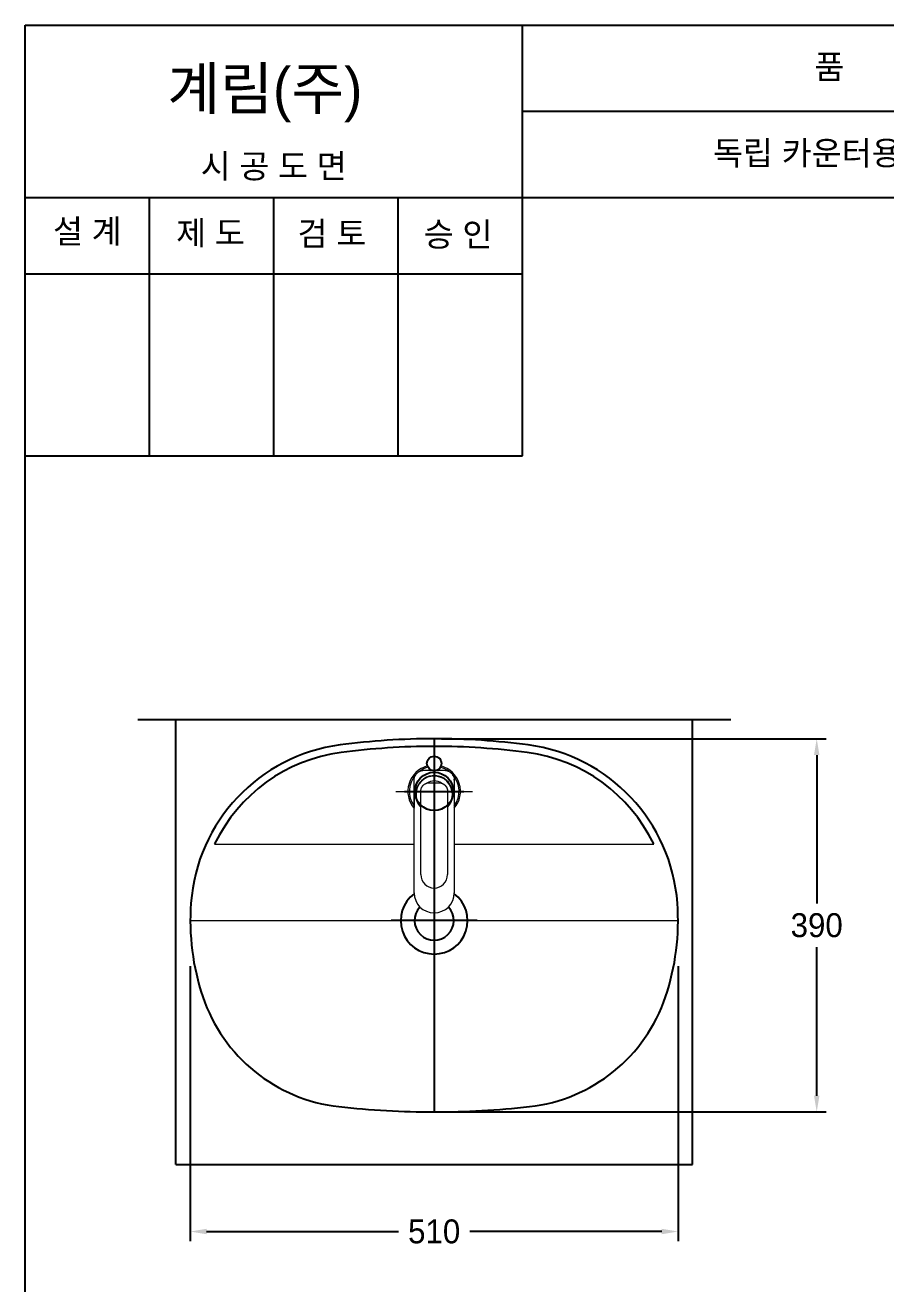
# Model space of a CAD drawing. Header units: millimetres. Extents: x 0 to 1800, y -67 to 2530.
# Drawn here: x 0 to 900, y 1215 to 2530 of the extents above; entities that cross this region are included whole.
import ezdxf
from ezdxf.enums import TextEntityAlignment as Align
from ezdxf.lldxf.tags import DXFTag

# ---------------------------------------------------------------- set-up
doc = ezdxf.new("R2010")
doc.units = ezdxf.units.MM
doc.layers.add('61', color=7, linetype='Continuous', true_color=0xffffff)
for name, color, linetype in [('TEXT', 7, 'Continuous'), ('내부선 및 부속', 4, 'Continuous'), ('도각라인', 255, 'Continuous'), ('외형선', 3, 'Continuous'), ('중심선', 1, 'DASHED'), ('치수선', 7, 'Continuous')]:
    doc.layers.add(name, color=color, linetype=linetype)
doc.styles.add('____', font='')
doc.styles.add('타이틀', font='H2GTRM.TTF', dxfattribs={"height": 25})
doc.styles.get('____').set_extended_font_data('굴림')
tags = doc.linetypes.add('DASHDOT', pattern=[70, 31, -13, 13, -13]).pattern_tags.tags
tags[10:11] = [DXFTag(74, 4), DXFTag(75, 0), DXFTag(340, '0'), DXFTag(46, 0.0), DXFTag(50, 0.0), DXFTag(44, 0.0), DXFTag(45, 0.0)]
tags[8:9] = [DXFTag(74, 4), DXFTag(75, 0), DXFTag(340, '0'), DXFTag(46, 0.0), DXFTag(50, 0.0), DXFTag(44, 0.0), DXFTag(45, 0.0)]
tags[6:7] = [DXFTag(74, 4), DXFTag(75, 0), DXFTag(340, '0'), DXFTag(46, 0.0), DXFTag(50, 0.0), DXFTag(44, 0.0), DXFTag(45, 0.0)]
tags[4:5] = [DXFTag(74, 4), DXFTag(75, 0), DXFTag(340, '0'), DXFTag(46, 0.0), DXFTag(50, 0.0), DXFTag(44, 0.0), DXFTag(45, 0.0)]
tags = doc.linetypes.add('DASHED', pattern=[25.72, 12.86, -12.86]).pattern_tags.tags
tags[6:7] = [DXFTag(74, 4), DXFTag(75, 0), DXFTag(340, '0'), DXFTag(46, 0.0), DXFTag(50, 0.0), DXFTag(44, 0.0), DXFTag(45, 0.0)]
tags[4:5] = [DXFTag(74, 4), DXFTag(75, 0), DXFTag(340, '0'), DXFTag(46, 0.0), DXFTag(50, 0.0), DXFTag(44, 0.0), DXFTag(45, 0.0)]
doc.dimstyles.new('MSADIM', dxfattribs={"dimtxt": 33, "dimasz": 17, "dimexe": 10, "dimexo": 7.5, "dimgap": 10, "dimtad": 0, "dimtih": 1, "dimtoh": 1, "dimdec": 0, "dimzin": 1, "dimdsep": 46, "dimtxsty": '____', "dimcen": 11.25, "dimadec": 0, "dimazin": 0, "dimtfac": 1, "dimtdec": 0, "dimtix": 1, "dimtmove": 0, "dimatfit": 3, "dimfxl": 1, "dimtolj": 1, "dimtzin": 1, "dimarcsym": 0})

# ---------------------------------------------------------------- blocks, each defined once
blk = doc.blocks.new('*D9')
at = {"layer": '치수선', "color": 0, "linetype": 'Continuous', "lineweight": -2, "transparency": 16777216}
for p, q in [((172.7, 1546.8), (172.7, 1259.3)), ((682.7, 1546.8), (682.7, 1259.3)), ((189.7, 1269.3), (390.4, 1269.3)), ((665.7, 1269.3), (465.1, 1269.3))]:
    blk.add_line(p, q, dxfattribs=at)
at = {"layer": '치수선', "color": 0, "linetype": 'Continuous', "transparency": 16777216}
for points in [[(189.7, 1272.2), (189.7, 1266.5), (172.7, 1269.3)], [(665.7, 1272.2), (665.7, 1266.5), (682.7, 1269.3)]]:
    blk.add_solid(points, dxfattribs=at)
at = {"layer": '치수선', "color": 0, "linetype": 'Continuous', "transparency": 16777216, "insert": (427.7, 1269.3), "char_height": 25, "attachment_point": 5, "style": '____'}
blk.add_mtext('\\A1;510', dxfattribs=at)
blk = doc.blocks.new('*D10')
at = {"layer": '치수선', "color": 0, "linetype": 'Continuous', "lineweight": -2, "transparency": 16777216}
for p, q in [((435.2, 1784.3), (837.7, 1784.3)), ((827.7, 1767.3), (827.7, 1612.1)), ((827.7, 1411.3), (827.7, 1566.5)), ((435.2, 1394.3), (837.7, 1394.3))]:
    blk.add_line(p, q, dxfattribs=at)
at = {"layer": '치수선', "color": 0, "linetype": 'Continuous', "transparency": 16777216}
for points in [[(824.9, 1767.3), (830.6, 1767.3), (827.7, 1784.3)], [(824.9, 1411.3), (830.6, 1411.3), (827.7, 1394.3)]]:
    blk.add_solid(points, dxfattribs=at)
at = {"layer": '치수선', "color": 0, "linetype": 'Continuous', "transparency": 16777216, "insert": (827.7, 1589.3), "char_height": 25, "attachment_point": 5, "style": '____'}
blk.add_mtext('\\A1;390', dxfattribs=at)

msp = doc.modelspace()

# ---------------------------------------------------------------- linework, layer by layer
at = {"layer": '61', "linetype": 'Continuous', "lineweight": 18}
msp.add_point((427.7, 1784.3), dxfattribs=at)
at = {"layer": '내부선 및 부속', "linetype": 'Continuous', "lineweight": 18}
for p, q in [((416.9, 1751.3), (425, 1751.3)), ((430.4, 1751.3), (438.5, 1751.3)), ((406.7, 1623.3), (406.7, 1741.1)), ((422.7, 1738.3), (432.7, 1738.3)), ((448.7, 1741.1), (448.7, 1623.3)), ((413.7, 1728.4), (413.7, 1729.3)), ((413.7, 1716.3), (413.7, 1728.4)), ((441.7, 1729.3), (441.7, 1728.4)), ((441.7, 1728.4), (441.7, 1716.3)), ((413.7, 1642.3), (413.7, 1716.3)), ((441.7, 1716.3), (441.7, 1642.3))]:
    msp.add_line(p, q, dxfattribs=at)
at = {"layer": '내부선 및 부속', "lineweight": 18}
for p, q in [((198.1, 1674.3), (406.7, 1674.3)), ((448.7, 1674.3), (657.4, 1674.3))]:
    msp.add_line(p, q, dxfattribs=at)
at = {"layer": '내부선 및 부속', "linetype": 'Continuous'}
msp.add_circle((427.7, 1758.5), 7.64, dxfattribs=at)
at = {"layer": '내부선 및 부속'}
msp.add_circle((427.7, 1729.3), 20, dxfattribs=at)
for centre, radius, start, end in [((427.7, 1034.3), 742, 90, 97.5422), ((427.7, 1034.3), 742, 82.4578, 90), ((352.9, 1599.4), 172, 97.5422, 154.1735), ((502.5, 1599.4), 172, 25.8265, 82.4578), ((427.7, 1594.3), 35, 126.8228, 53.1772), ((427.7, 1594.3), 20.5, 136.3805, 43.6195)]:
    msp.add_arc(centre, radius, start, end, dxfattribs=at)
at = {"layer": '내부선 및 부속', "linetype": 'Continuous', "lineweight": 18}
for centre, radius, start, end in [((427.7, 1729.3), 27.5, 105.1412, 220.213), ((427.7, 1729.3), 26, 104.5323, 126.2981), ((427.7, 1729.3), 26, 53.3306, 75.4677), ((427.7, 1729.3), 27.5, 319.9383, 74.8588), ((427.7, 1729.3), 26, 138.3075, 215.8537), ((427.7, 1726.3), 19.5, 315.7312, 180), ((427.7, 1726.3), 19, 317.3006, 222.3675), ((427.7, 1726.3), 13.9, 56.5031, 122.9006), ((427.7, 1729.3), 26, 323.8762, 42.39), ((427.7, 1726.3), 19.5, 180, 223.9594), ((427.7, 1642.3), 14, 180, 270), ((427.7, 1642.3), 14, 270, 0), ((427.7, 1623.3), 21, 180, 0)]:
    msp.add_arc(centre, radius, start, end, dxfattribs=at)
for points, knots in [([(406.7, 1741.1), (406.7, 1741.1), (406.7, 1741.1), (406.7, 1741.1), (406.7, 1741.1), (406.7, 1741.1), (406.7, 1741.2), (406.7, 1741.2), (406.7, 1741.4), (406.7, 1741.7), (406.8, 1741.9), (406.8, 1742.4), (406.9, 1743.1), (407.1, 1743.7), (407.2, 1744.1), (407.2, 1744.2), (407.3, 1744.4), (407.3, 1744.5), (407.4, 1744.7), (407.4, 1744.8), (407.6, 1745.3), (407.8, 1745.6), (408.1, 1746.2), (408.3, 1746.5), (408.5, 1746.9), (408.6, 1747), (408.8, 1747.2), (408.8, 1747.3), (408.9, 1747.4), (409, 1747.5), (409.2, 1747.7), (409.3, 1747.8), (409.4, 1748), (409.5, 1748.1), (409.6, 1748.2), (409.7, 1748.3), (410, 1748.6), (410.2, 1748.8), (410.7, 1749.2), (411, 1749.4), (411.5, 1749.8), (411.8, 1749.9), (412.3, 1750.2), (412.4, 1750.3), (412.6, 1750.3), (412.6, 1750.4), (412.7, 1750.4), (412.8, 1750.4), (412.9, 1750.5), (413, 1750.5), (413.3, 1750.7), (413.7, 1750.8), (414.3, 1751), (414.6, 1751.1), (415.3, 1751.2), (415.6, 1751.2), (416, 1751.3), (416.1, 1751.3), (416.3, 1751.3), (416.4, 1751.3), (416.5, 1751.3), (416.6, 1751.3), (416.7, 1751.3), (416.8, 1751.3), (416.9, 1751.3), (416.9, 1751.3), (416.9, 1751.3), (416.9, 1751.3), (416.9, 1751.3), (416.9, 1751.3), (416.9, 1751.3)], [0, 0, 0, 0, 0.000488, 0.000488, 0.000977, 0.001953, 0.003906, 0.007812, 0.015625, 0.03125, 0.0625, 0.0625, 0.125, 0.1875, 0.1875, 0.203125, 0.203125, 0.21875, 0.21875, 0.25, 0.25, 0.3125, 0.3125, 0.375, 0.375, 0.40625, 0.40625, 0.421875, 0.421875, 0.4375, 0.4375, 0.46875, 0.46875, 0.484375, 0.484375, 0.5, 0.5, 0.5625, 0.5625, 0.625, 0.625, 0.6875, 0.6875, 0.71875, 0.71875, 0.726562, 0.726562, 0.734375, 0.734375, 0.75, 0.75, 0.8125, 0.8125, 0.875, 0.875, 0.9375, 0.9375, 0.953125, 0.953125, 0.96875, 0.96875, 0.984375, 0.984375, 0.992188, 0.996094, 0.998047, 0.999023, 0.999512, 0.999512, 1, 1, 1, 1]), ([(416.9, 1751.3), (416.9, 1751.3), (416.9, 1751.3), (416.9, 1751.3), (416.9, 1751.3), (416.9, 1751.3)], [0, 0, 0, 0, 0.446521, 0.446521, 1, 1, 1, 1]), ([(438.5, 1751.3), (438.5, 1751.3), (438.5, 1751.3), (438.5, 1751.3), (438.5, 1751.3), (438.5, 1751.3), (438.6, 1751.3), (438.6, 1751.3), (438.8, 1751.3), (439.1, 1751.3), (439.3, 1751.3), (439.8, 1751.2), (440.2, 1751.2), (440.8, 1751.1), (441.1, 1751), (441.5, 1750.9), (441.6, 1750.8), (441.8, 1750.8), (441.9, 1750.7), (442.1, 1750.7), (442.3, 1750.6), (442.7, 1750.4), (443, 1750.3), (443.6, 1749.9), (443.9, 1749.8), (444.3, 1749.5), (444.4, 1749.4), (444.6, 1749.2), (444.7, 1749.2), (444.8, 1749.1), (444.9, 1749), (445.1, 1748.9), (445.2, 1748.8), (445.4, 1748.6), (445.5, 1748.5), (445.6, 1748.4), (445.7, 1748.4), (446, 1748.1), (446.2, 1747.8), (446.6, 1747.3), (446.8, 1747), (447.2, 1746.5), (447.3, 1746.2), (447.6, 1745.8), (447.7, 1745.6), (447.8, 1745.4), (447.8, 1745.3), (447.9, 1745.2), (447.9, 1745.1), (448.1, 1744.7), (448.2, 1744.4), (448.4, 1743.7), (448.5, 1743.4), (448.6, 1742.8), (448.6, 1742.4), (448.7, 1742), (448.7, 1741.9), (448.7, 1741.8), (448.7, 1741.7), (448.7, 1741.5), (448.7, 1741.4), (448.7, 1741.3), (448.7, 1741.2), (448.7, 1741.2), (448.7, 1741.1), (448.7, 1741.1), (448.7, 1741.1), (448.7, 1741.1), (448.7, 1741.1), (448.7, 1741.1)], [0, 0, 0, 0, 0.000488, 0.000488, 0.000977, 0.001953, 0.003906, 0.007812, 0.015625, 0.03125, 0.0625, 0.0625, 0.125, 0.125, 0.1875, 0.1875, 0.203125, 0.203125, 0.21875, 0.21875, 0.25, 0.25, 0.3125, 0.3125, 0.375, 0.375, 0.40625, 0.40625, 0.421875, 0.421875, 0.4375, 0.4375, 0.46875, 0.46875, 0.484375, 0.484375, 0.5, 0.5, 0.5625, 0.5625, 0.625, 0.625, 0.6875, 0.6875, 0.71875, 0.71875, 0.734375, 0.734375, 0.75, 0.75, 0.8125, 0.8125, 0.875, 0.875, 0.9375, 0.9375, 0.953125, 0.953125, 0.96875, 0.96875, 0.984375, 0.984375, 0.992187, 0.996094, 0.998047, 0.999023, 0.999512, 0.999512, 1, 1, 1, 1]), ([(438.5, 1751.3), (438.5, 1751.3), (438.5, 1751.3), (438.5, 1751.3), (438.5, 1751.3), (438.5, 1751.3)], [0, 0, 0, 0, 0.553479, 0.553479, 1, 1, 1, 1]), ([(406.7, 1741.1), (406.7, 1741.1), (406.7, 1741.1), (406.7, 1741.1), (406.7, 1741.1), (406.7, 1741.1)], [0, 0, 0, 0, 0.506361, 0.506361, 1, 1, 1, 1]), ([(413.7, 1729.3), (413.7, 1729.7), (413.7, 1730.1), (413.8, 1730.8), (413.9, 1731.1), (414, 1731.8), (414.1, 1732.1), (414.3, 1732.7), (414.5, 1733), (414.7, 1733.5), (414.9, 1733.8), (415.2, 1734.2), (415.3, 1734.5), (415.6, 1734.9), (415.7, 1735), (416, 1735.3), (416, 1735.4), (416.1, 1735.5), (416.2, 1735.5), (416.3, 1735.6), (416.3, 1735.6), (416.3, 1735.7), (416.3, 1735.7), (416.3, 1735.7), (416.3, 1735.7), (416.3, 1735.7), (416.3, 1735.7), (416.3, 1735.7), (416.3, 1735.7), (416.3, 1735.7), (416.5, 1735.9), (416.8, 1736.1), (417.2, 1736.5), (417.5, 1736.7), (418, 1737), (418.3, 1737.2), (418.8, 1737.4), (419.1, 1737.6), (419.6, 1737.8), (419.9, 1737.9), (420.4, 1738), (420.7, 1738.1), (421.3, 1738.2), (421.6, 1738.2), (422.1, 1738.3), (422.4, 1738.3), (422.7, 1738.3)], [0, 0, 0, 0, 0.0625, 0.0625, 0.125, 0.125, 0.1875, 0.1875, 0.25, 0.25, 0.3125, 0.3125, 0.375, 0.375, 0.4375, 0.4375, 0.46875, 0.46875, 0.484375, 0.492187, 0.496094, 0.498047, 0.499023, 0.499512, 0.499756, 0.499878, 0.499939, 0.499969, 0.499969, 0.5, 0.5, 0.5625, 0.5625, 0.625, 0.625, 0.6875, 0.6875, 0.75, 0.75, 0.8125, 0.8125, 0.875, 0.875, 0.9375, 0.9375, 1, 1, 1, 1]), ([(432.7, 1738.3), (432.7, 1738.3), (432.7, 1738.3), (432.8, 1738.3), (432.8, 1738.3), (432.9, 1738.3), (432.9, 1738.3), (433, 1738.3), (433, 1738.3), (433.1, 1738.3), (433.1, 1738.3), (433.1, 1738.3), (433.2, 1738.3), (433.2, 1738.3), (433.3, 1738.3), (433.3, 1738.3), (433.4, 1738.3), (433.4, 1738.3), (433.5, 1738.3), (433.5, 1738.3), (433.6, 1738.3), (433.6, 1738.3), (433.7, 1738.3), (433.7, 1738.3), (433.7, 1738.2), (433.8, 1738.2), (433.8, 1738.2), (433.9, 1738.2), (433.9, 1738.2), (434, 1738.2), (434, 1738.2), (434.1, 1738.2), (434.1, 1738.2), (434.2, 1738.2), (434.2, 1738.2), (434.3, 1738.2), (434.3, 1738.2), (434.3, 1738.2), (434.4, 1738.1), (434.4, 1738.1), (434.5, 1738.1), (434.5, 1738.1), (434.6, 1738.1), (434.6, 1738.1), (434.7, 1738.1), (434.7, 1738.1), (434.8, 1738.1), (434.8, 1738.1), (434.9, 1738), (434.9, 1738), (434.9, 1738), (435, 1738), (435, 1738), (435.1, 1738), (435.1, 1738), (435.2, 1738), (435.2, 1737.9), (435.3, 1737.9), (435.3, 1737.9), (435.4, 1737.9), (435.4, 1737.9), (435.4, 1737.9), (435.5, 1737.9), (435.5, 1737.8), (435.6, 1737.8), (435.6, 1737.8), (435.7, 1737.8), (435.7, 1737.8), (435.8, 1737.8), (435.8, 1737.8), (435.9, 1737.7), (435.9, 1737.7), (435.9, 1737.7), (436, 1737.7), (436, 1737.7), (436.1, 1737.6), (436.1, 1737.6), (436.2, 1737.6), (436.2, 1737.6), (436.3, 1737.6), (436.3, 1737.6), (436.4, 1737.5), (436.4, 1737.5), (436.4, 1737.5), (436.5, 1737.5), (436.5, 1737.4), (436.6, 1737.4), (436.6, 1737.4), (436.7, 1737.4), (436.7, 1737.4), (436.7, 1737.3), (436.8, 1737.3), (436.8, 1737.3), (436.9, 1737.3), (436.9, 1737.3), (437, 1737.2), (437, 1737.2), (437.1, 1737.2), (437.1, 1737.2), (437.1, 1737.1), (437.2, 1737.1), (437.2, 1737.1), (437.3, 1737.1), (437.3, 1737), (437.4, 1737), (437.4, 1737), (437.4, 1737), (437.5, 1736.9), (437.5, 1736.9), (437.6, 1736.9), (437.6, 1736.8), (437.6, 1736.8), (437.7, 1736.8), (437.7, 1736.8), (437.8, 1736.7), (437.8, 1736.7), (437.8, 1736.7), (437.9, 1736.7), (437.9, 1736.6), (438, 1736.6), (438, 1736.6), (438.1, 1736.5), (438.1, 1736.5), (438.1, 1736.5), (438.2, 1736.4), (438.2, 1736.4), (438.3, 1736.4), (438.3, 1736.4), (438.3, 1736.3), (438.4, 1736.3), (438.4, 1736.3), (438.4, 1736.2), (438.5, 1736.2), (438.5, 1736.2), (438.6, 1736.1), (438.6, 1736.1), (438.6, 1736.1), (438.7, 1736), (438.7, 1736), (438.8, 1736), (438.8, 1735.9), (438.8, 1735.9), (438.9, 1735.9), (438.9, 1735.8), (438.9, 1735.8), (439, 1735.7), (439, 1735.7), (439, 1735.7), (439.1, 1735.6), (439.1, 1735.6), (439.2, 1735.6), (439.2, 1735.5), (439.2, 1735.5), (439.3, 1735.5), (439.3, 1735.4), (439.3, 1735.4), (439.4, 1735.3), (439.4, 1735.3), (439.4, 1735.3), (439.5, 1735.2), (439.5, 1735.2), (439.6, 1735.1), (439.6, 1735.1), (439.6, 1735), (439.7, 1735), (439.7, 1734.9), (439.7, 1734.9), (439.8, 1734.9), (439.8, 1734.8), (439.8, 1734.8), (439.9, 1734.7), (439.9, 1734.7), (440, 1734.6), (440, 1734.6), (440, 1734.5), (440.1, 1734.5), (440.1, 1734.4), (440.1, 1734.3), (440.2, 1734.3), (440.2, 1734.2), (440.3, 1734.2), (440.3, 1734.1), (440.3, 1734.1), (440.4, 1734), (440.4, 1734), (440.4, 1733.9), (440.5, 1733.8), (440.5, 1733.8), (440.5, 1733.7), (440.6, 1733.7), (440.6, 1733.6), (440.6, 1733.5), (440.7, 1733.5), (440.7, 1733.4), (440.7, 1733.3), (440.8, 1733.3), (440.8, 1733.2), (440.8, 1733.1), (440.9, 1733.1), (440.9, 1733), (440.9, 1732.9), (441, 1732.9), (441, 1732.8), (441, 1732.7), (441, 1732.6), (441.1, 1732.6), (441.1, 1732.5), (441.1, 1732.4), (441.2, 1732.4), (441.2, 1732.3), (441.2, 1732.2), (441.2, 1732.1), (441.3, 1732), (441.3, 1732), (441.3, 1731.9), (441.3, 1731.8), (441.4, 1731.7), (441.4, 1731.6), (441.4, 1731.6), (441.4, 1731.5), (441.4, 1731.4), (441.5, 1731.3), (441.5, 1731.2), (441.5, 1731.1), (441.5, 1731.1), (441.5, 1731), (441.5, 1730.9), (441.6, 1730.8), (441.6, 1730.7), (441.6, 1730.6), (441.6, 1730.5), (441.6, 1730.4), (441.6, 1730.3), (441.6, 1730.3), (441.6, 1730.2), (441.7, 1730.1), (441.7, 1730), (441.7, 1729.9), (441.7, 1729.8), (441.7, 1729.7), (441.7, 1729.6), (441.7, 1729.5), (441.7, 1729.4), (441.7, 1729.3), (441.7, 1729.3)], [0, 0, 0, 0, 0.003129, 0.006261, 0.009395, 0.012531, 0.015671, 0.018812, 0.021957, 0.025104, 0.028253, 0.031405, 0.03456, 0.037717, 0.040878, 0.04404, 0.047206, 0.050374, 0.053544, 0.056718, 0.059894, 0.063073, 0.066255, 0.069439, 0.072627, 0.075817, 0.079009, 0.082205, 0.085404, 0.088605, 0.091809, 0.095016, 0.098226, 0.101439, 0.104654, 0.107873, 0.111094, 0.114319, 0.117546, 0.120777, 0.12401, 0.127246, 0.130486, 0.133728, 0.136973, 0.140221, 0.143473, 0.146727, 0.149985, 0.153245, 0.156509, 0.159776, 0.163045, 0.166318, 0.169595, 0.172874, 0.176156, 0.179442, 0.18273, 0.186022, 0.189317, 0.192616, 0.195917, 0.199222, 0.20253, 0.205841, 0.209156, 0.212474, 0.215795, 0.219119, 0.222447, 0.225778, 0.229112, 0.23245, 0.235791, 0.239135, 0.242483, 0.245834, 0.249189, 0.252547, 0.255908, 0.259273, 0.262641, 0.266013, 0.269388, 0.272767, 0.276149, 0.279534, 0.282923, 0.286316, 0.289712, 0.293112, 0.296515, 0.299922, 0.303332, 0.306746, 0.310163, 0.313584, 0.317009, 0.320437, 0.323869, 0.327304, 0.330743, 0.334186, 0.337632, 0.341082, 0.344536, 0.347994, 0.351455, 0.354919, 0.358388, 0.36186, 0.365336, 0.368816, 0.3723, 0.375787, 0.379278, 0.382773, 0.386271, 0.389774, 0.39328, 0.39679, 0.400304, 0.403821, 0.407343, 0.410868, 0.414398, 0.417931, 0.421468, 0.425009, 0.428554, 0.432102, 0.435655, 0.439211, 0.442772, 0.446336, 0.449905, 0.453477, 0.457054, 0.460634, 0.464218, 0.467806, 0.471399, 0.474995, 0.478595, 0.4822, 0.485808, 0.489421, 0.492983, 0.496582, 0.500218, 0.503891, 0.5076, 0.511346, 0.515129, 0.518949, 0.522805, 0.526699, 0.530629, 0.534596, 0.538599, 0.54264, 0.546717, 0.550832, 0.554983, 0.559171, 0.563396, 0.567658, 0.571956, 0.576292, 0.580665, 0.585074, 0.589521, 0.594004, 0.598525, 0.603082, 0.607676, 0.612308, 0.616976, 0.621681, 0.626424, 0.631203, 0.636019, 0.640873, 0.645763, 0.650691, 0.655655, 0.660657, 0.665695, 0.670771, 0.675884, 0.681034, 0.68622, 0.691444, 0.696705, 0.702003, 0.707339, 0.712711, 0.71812, 0.723567, 0.72905, 0.734571, 0.740129, 0.745724, 0.751356, 0.757025, 0.762732, 0.768475, 0.774256, 0.780074, 0.785928, 0.791821, 0.79775, 0.803716, 0.80972, 0.81576, 0.821838, 0.827953, 0.834106, 0.840295, 0.846522, 0.852785, 0.859086, 0.865424, 0.8718, 0.878212, 0.884662, 0.891149, 0.897673, 0.904234, 0.910833, 0.917468, 0.924141, 0.930851, 0.937599, 0.944383, 0.951205, 0.958064, 0.96496, 0.971894, 0.978865, 0.985872, 0.992918, 1, 1, 1, 1]), ([(448.7, 1741.1), (448.7, 1741.1), (448.7, 1741.1), (448.7, 1741.1), (448.7, 1741.1), (448.7, 1741.1)], [0, 0, 0, 0, 0.493639, 0.493639, 1, 1, 1, 1]), ([(406.7, 1727.5), (406.7, 1727.5), (406.7, 1727.5), (406.7, 1727.5), (406.7, 1727.4), (406.7, 1727.4), (406.7, 1727.4), (406.7, 1727.3), (406.7, 1727.4), (406.7, 1727.2), (406.7, 1726.7), (406.7, 1725.9), (406.7, 1724.9), (406.7, 1723.7), (406.7, 1722.6), (406.7, 1721.4), (406.7, 1720.1), (406.7, 1718.2), (406.7, 1715.5), (406.7, 1713.5), (406.7, 1712.3)], [0, 0, 0, 0, 0.092353, 0.190581, 0.28235, 0.367667, 0.446539, 0.503991, 0.557471, 0.606967, 0.652495, 0.694048, 0.73647, 0.773783, 0.805985, 0.833073, 0.856674, 0.899706, 0.948118, 1, 1, 1, 1])]:
    msp.add_open_spline(points, degree=3, knots=knots, dxfattribs=at)
for points, degree in [([(416.1, 1751.3), (416, 1751.3), (416, 1751.3)], 2), ([(416.9, 1751.3), (416.9, 1751.3), (416.9, 1751.3), (416.9, 1751.3)], 3), ([(438.5, 1751.3), (438.5, 1751.3), (438.5, 1751.3), (438.5, 1751.3)], 3), ([(439.4, 1751.3), (439.4, 1751.3), (439.4, 1751.3)], 2), ([(406.7, 1741.1), (406.7, 1741.1), (406.7, 1741.1), (406.7, 1741.1)], 3), ([(406.8, 1742), (406.8, 1742), (406.8, 1742)], 2), ([(448.7, 1742), (448.7, 1742), (448.7, 1742)], 2), ([(448.7, 1741.1), (448.7, 1741.1), (448.7, 1741.1), (448.7, 1741.1)], 3), ([(448.6, 1621.6), (448.7, 1622.3), (448.7, 1623)], 2)]:
    msp.add_open_spline(points, degree=degree, dxfattribs=at)
at = {"layer": '내부선 및 부속', "linetype": 'Continuous', "lineweight": 13}
msp.add_open_spline([(448.7, 1741), (448.7, 1741.3), (448.7, 1741.7), (448.7, 1742)], degree=3, dxfattribs=at)
at = {"layer": '도각라인', "color": 7}
for p, q in [((0, 0), (0, 2530)), ((0, 2530), (1800, 2530)), ((520, 2080), (520, 2530)), ((520, 2440), (1800, 2440)), ((0, 2350), (1800, 2350)), ((130, 2080), (130, 2350)), ((260, 2080), (260, 2350)), ((390, 2080), (390, 2350)), ((0, 2270), (520, 2270)), ((0, 2080), (520, 2080))]:
    msp.add_line(p, q, dxfattribs=at)
at = {"layer": '외형선', "linetype": 'Continuous'}
for p, q in [((117.7, 1804.3), (737.8, 1804.3)), ((157.7, 1339.3), (157.7, 1804.3)), ((697.7, 1339.3), (697.7, 1804.3)), ((157.7, 1339.3), (697.7, 1339.3))]:
    msp.add_line(p, q, dxfattribs=at)
at = {"layer": '외형선'}
for centre, radius, start, end in [((352.9, 1599.4), 180, 97.5422, 175.8477), ((427.7, 1034.3), 750, 90, 97.5422), ((427.7, 1034.3), 750, 82.4578, 90), ((502.5, 1599.4), 180, 4.1523, 82.4578), ((422.7, 1594.3), 250, 175.8477, 198.5964), ((432.7, 1594.3), 250, 341.4036, 4.1523), ((346.9, 1568.8), 170, 198.5964, 263.6434), ((508.5, 1568.8), 170, 276.3566, 341.4036), ((427.7, 2294.3), 900, 263.6434, 270), ((427.7, 2294.3), 900, 270, 276.3566)]:
    msp.add_arc(centre, radius, start, end, dxfattribs=at)
at = {"layer": '중심선', "linetype": 'DASHDOT'}
for p, q in [((427.7, 1784.3), (427.7, 1394.3)), ((396.7, 1729.3), (458.7, 1729.3)), ((472.7, 1594.3), (382.7, 1594.3))]:
    msp.add_line(p, q, dxfattribs=at)
at = {"layer": '중심선', "linetype": 'DASHDOT', "lineweight": 18}
for p, q in [((387.7, 1729.3), (467.7, 1729.3)), ((172.7, 1594.3), (682.7, 1594.3))]:
    msp.add_line(p, q, dxfattribs=at)

# ---------------------------------------------------------------- texts
at = {"layer": 'TEXT', "style": '타이틀'}
for s, p in [('품             명', (915.7, 2486.4)), ('독립 카운터용 원형 세면기', (905.4, 2396.4)), ('시 공 도 면', (259.9, 2382.7)), ('설 계', (65, 2314.6)), ('제 도', (193.8, 2312.9)), ('검 토', (320.8, 2312.3)), ('승 인', (452.7, 2311.4))]:
    msp.add_text(s, height=25, dxfattribs=at).set_placement(p, align=Align.MIDDLE_CENTER)
msp.add_text('계림(주)', height=44, dxfattribs=at).set_placement((148.7, 2441.8))

# ---------------------------------------------------------------- dimensions: what is measured, and where the dimension line sits
at = {"layer": '치수선', "linetype": 'Continuous'}
dim = msp.add_linear_dim(base=(827.7, 1394.3), p1=(427.7, 1784.3), p2=(427.7, 1394.3), angle=90, dimstyle='MSADIM', override={"dimtxt": 25}, dxfattribs=at)
dim.commit()
dim.dimension.update_dxf_attribs({"geometry": '*D10', "text_midpoint": (827.7, 1589.3)})
dim = msp.add_linear_dim(base=(682.7, 1269.3), p1=(172.7, 1554.3), p2=(682.7, 1554.3), dimstyle='MSADIM', override={"dimtxt": 25}, dxfattribs=at)
dim.commit()
dim.dimension.update_dxf_attribs({"geometry": '*D9', "text_midpoint": (427.7, 1269.3)})

doc.saveas('drawing.dxf')
